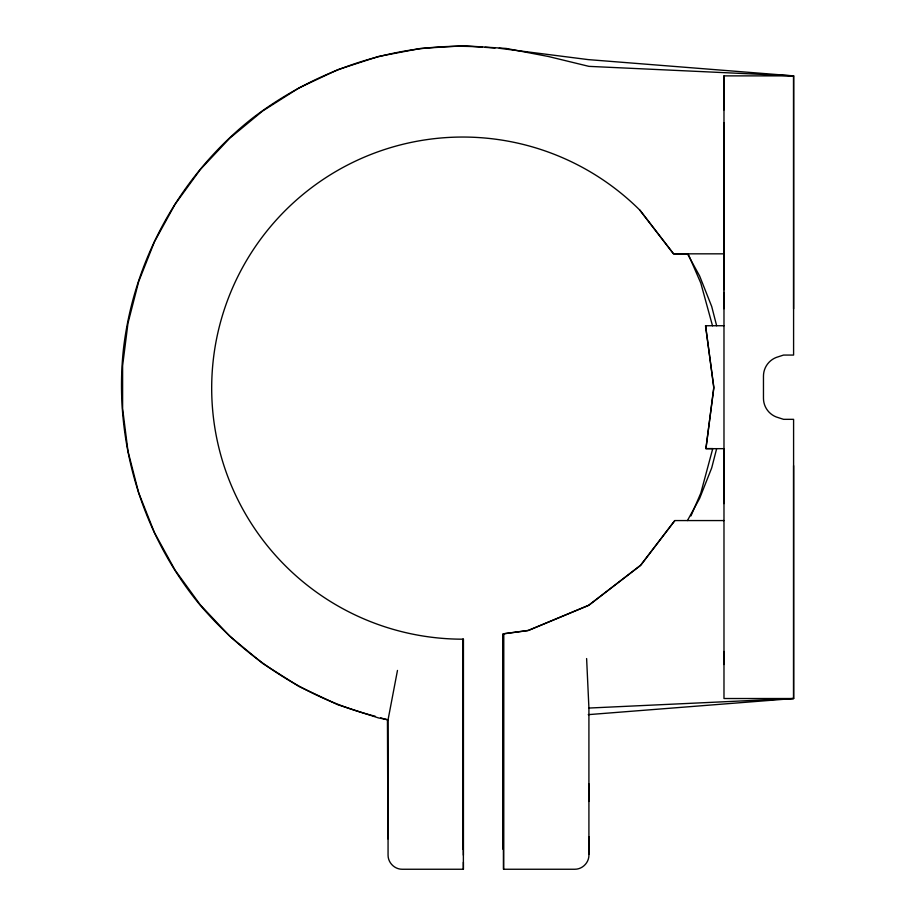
<?xml version="1.0" encoding="UTF-8"?>
<svg xmlns="http://www.w3.org/2000/svg" width="915" height="915" viewBox="0 0 915 915"><rect width="100%" height="100%" fill="white"/><g stroke="black" fill="none" stroke-linecap="round" stroke-linejoin="round"><path stroke-width="1.37" d="M388.063 838.014L388.063 831.049M388.063 807.03L388.063 800.065M397.476 670.432L388.063 719.75L388.063 855.193C388.017 862.719 394.594 869.296 402.12 869.25L463.379 869.25L463.379 862.216M463.379 855.193L463.379 639.185A251.065 251.065 0 0 1 230.683 292.32A251.065 251.065 0 0 1 640.294 210.587L673.44 253.775L688.114 253.775L700.799 283.09L712.511 325.797M586.618 658.548L588.917 708.05L588.917 855.193C588.963 862.719 582.386 869.296 574.86 869.25L503.547 869.25L503.559 633.775L528.71 630.366L589.157 605.044L640.992 564.944L674.767 520.566L723.982 520.566M588.917 854.187L588.917 836.607M588.917 801.46L588.917 783.892M793.591 308.87L793.591 75.876L723.982 75.876L723.982 698.522L793.591 698.522L793.591 419.333L783.549 419.333L778.345 417.652A20.084 20.084 0 0 1 763.465 398.254L763.465 376.156A20.084 20.084 0 0 1 778.345 356.759L783.549 355.066L793.591 355.066L793.591 75.876L588.242 59.612L499.27 48.278M716.651 448.659L711.71 467.885L699.643 498.378L687.439 520.566M690.939 515.923L700.799 493.139L712.762 448.602L705.865 448.602L713.826 388.12L705.625 325.797M674.835 520.624L640.294 565.642L588.299 605.547L527.738 630.629L502.93 633.889L502.93 849.292M588.242 714.649L793.591 698.522L793.591 465.632M588.917 708.05L793.591 698.522M723.982 253.832L673.589 253.832L639.585 209.878M723.982 325.74L705.499 325.74L713.826 387.114L705.968 448.659L723.982 448.659L723.982 503.593M793.591 75.876L588.917 66.36L548.302 56.478L506.178 48.438L463.379 45.75L420.591 48.438L378.467 56.478L337.681 69.723L298.885 87.989L262.685 110.967L229.642 138.291L200.294 169.55L175.085 204.239L154.429 241.823L138.645 281.683L127.974 323.224L122.61 365.76L122.61 408.639L127.974 451.187L138.645 492.716L154.429 532.587L175.085 570.159L200.294 604.849L229.642 636.108L262.685 663.444L298.885 686.422L337.681 704.676L378.467 717.92L388.063 719.75M482.342 47.157C400.324 40.992 317.448 68.476 252.403 118.218C181.078 174.399 133.819 259.036 123.434 349.233C113.7 439.509 141.15 532.473 198.361 602.985C244.065 657.485 306.01 698.82 375.241 716.262M485.156 47.34L495.038 48.003M380.663 717.863L387.445 719.876L387.926 838.861M687.439 253.832L699.643 276.021L711.71 306.514L716.651 325.74M723.982 75.876L723.982 109.892M723.982 122.907L723.982 289.792M723.982 292.308L723.982 308.71M723.982 651.491L723.982 664.507M503.547 633.775L503.547 869.25M463.379 639.185L463.379 869.25M462.773 779.065L462.773 819.234M462.761 639.185L462.761 849.28"/></g></svg>
